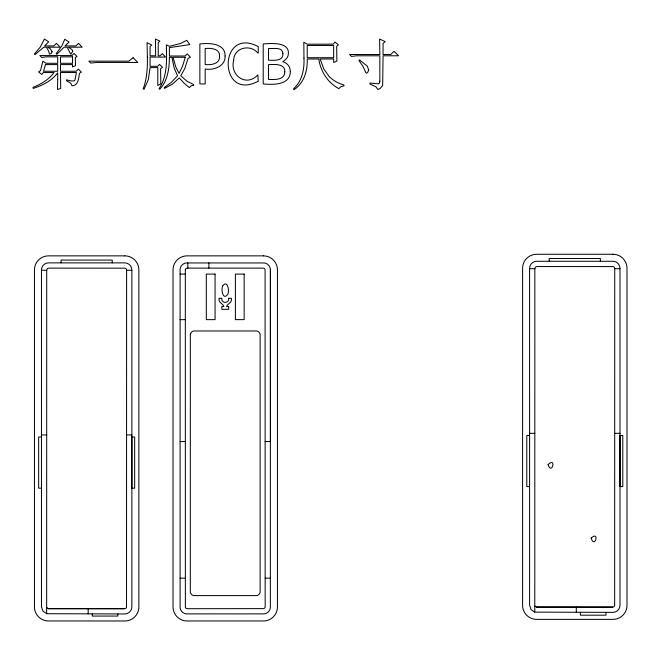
<?xml version="1.0" encoding="UTF-8"?>
<svg xmlns="http://www.w3.org/2000/svg" width="660" height="660" viewBox="0 0 660 660"><rect width="100%" height="100%" fill="white"/><g stroke="black" fill="none" stroke-linecap="round" stroke-linejoin="round"><path stroke-width="0.99" d="M270.427 270.113L270.352 607.868A6.996 6.996 0 0 1 264.33 613.882L186.12 613.882A6.996 6.996 0 0 1 180.106 607.868L180.106 268.966A6.996 6.996 0 0 1 186.12 262.944L264.33 262.944A6.996 6.996 0 0 1 270.352 268.966L270.427 441.548L265.171 441.548M46.662 613.709L42.925 611.209L41.464 606.721L41.464 270.113C41.283 266.195 44.789 262.697 48.7 262.87L124.624 262.87C128.535 262.697 132.041 266.195 131.86 270.113L131.86 606.721C132.041 610.632 128.535 614.138 124.624 613.957L46.662 613.709L46.72 270.278L47.248 268.661L48.873 268.125L125.078 268.166L126.225 268.826L126.605 270.278L126.522 607.398L125.713 608.446L124.451 608.702L48.246 608.66L46.877 607.612M534.79 612.117L531.053 609.617L529.592 605.129L529.592 268.521C529.411 264.611 532.917 261.104 536.827 261.277L612.752 261.277C616.671 261.104 620.169 264.611 619.996 268.521L619.996 605.129C620.169 609.048 616.671 612.546 612.752 612.373L534.79 612.117L534.847 268.694L535.384 267.069L537.001 266.541L613.206 266.582L614.353 267.242L614.74 268.694L614.65 605.806L613.849 606.854L612.579 607.109L536.374 607.068L535.004 606.02M529.592 268.694L534.847 268.694M614.74 268.694L619.996 268.694M41.464 270.278L46.72 270.278M126.605 270.278L131.86 270.278M180.031 274.082L185.287 274.082M180.031 319.638L185.287 319.638M529.592 433.323L534.847 433.323M614.74 433.323L619.996 433.323M41.464 434.915L46.72 434.915M126.605 434.915L131.86 434.915M529.592 435.427L526.787 435.427L526.787 486.585L529.592 486.585M41.464 437.019L38.659 437.019L38.659 488.177L41.464 488.177M180.031 441.548L185.287 441.548M180.031 578.185L185.287 578.185M265.171 578.185L270.427 578.185M536.374 607.076L612.579 607.109M48.246 608.66L124.451 608.702M605.979 612.373L605.979 615.178L580.396 615.178L580.396 612.373M600.369 261.286L600.369 258.481L549.211 258.481L549.211 261.286M576.312 607.109L576.312 612.364M208.882 262.87L208.882 268.125M187.861 262.87L187.861 268.125M117.843 613.965L117.843 616.069L92.268 616.069L92.268 613.965M112.241 262.878L112.241 260.073L61.083 260.073L61.083 262.878M88.184 608.702L88.184 613.957M131.86 437.019L131.86 488.177L134.665 488.177L134.665 437.019L131.86 437.019M619.996 435.427L619.996 486.585L622.792 486.585L622.792 435.427L619.996 435.427M147.378 57.288C147.543 67.947 146.949 78.779 143.187 88.861L144.053 89.298L148.343 79.571L150.067 67.6L157.798 67.6L157.798 85.429L160.801 83.927L160.586 68.673L162.525 67.386L159.514 64.375L157.583 66.313L150.067 66.313L150.067 57.074L165.528 57.074L162.31 53.641L160.157 55.787L158.227 55.787L158.227 42.685L159.943 41.176L155.43 39.031L155.653 55.787L150.067 55.787L150.067 46.547L151.783 45.045L147.056 42.685L147.378 57.288M57.7 79.629L57.486 89.512L60.712 88.432L60.497 72.542L76.387 72.542L74.993 79.951L74.291 80.866L70.991 80.941L66.511 79.843L66.511 80.701L70.694 83.176L72.097 85.858C78.466 85.371 78.763 78.202 79.398 73.4L81.328 72.113L78.325 69.102L76.172 71.255L60.497 71.255L60.497 64.589L72.526 64.589L72.526 66.957L75.529 65.67L75.314 57.502L77.03 56.43L74.027 53.427L71.882 55.572L39.872 55.572L41.803 57.502L45.886 56.859L57.7 56.859L57.7 63.302L46.101 63.302L42.883 61.157L40.516 70.603L38.585 71.899L41.803 74.473L43.312 72.542L54.054 72.542C48.823 79.604 41.06 84.191 33 87.359L33.214 88.432C42.479 85.363 51.843 80.891 57.7 72.757L57.7 79.629M169.397 57.288C169.298 68.475 167.739 80.8 159.728 89.298L159.085 88.646C167.714 75.867 166.642 59.507 166.386 44.831L169.397 46.332L180.617 43.436L186.796 40.318L189.799 44.616L169.397 47.627L169.397 56.001L185.072 56.001L187.225 53.856L190.443 57.288L188.083 58.36L184.75 68.624L180.782 75.76L186.904 81.188L193.669 84.571L193.669 85.429L191.301 85.75L189.37 87.574L184.272 83.441L179.273 77.913L172.458 84.084L164.456 88.432L164.241 87.574L171.328 82.368L177.556 75.76L174.124 67.922L171.971 57.288L169.397 57.288M303.963 58.121C304.458 69.234 302.173 81.147 293.494 88.861L293.923 89.727C304.161 83.044 307.667 70.636 307.238 59.004L318.838 59.004C320.447 71.321 327.805 82.715 338.819 88.646L340.75 86.773L343.975 85.858L343.975 85L339.834 83.589A32.67 32.67 0 0 1 329.257 76.626L323.911 69.209L320.133 59.004L333.663 59.004L333.663 62.444L336.88 61.157L336.666 46.332L338.39 44.831L334.95 42.042L333.234 44.187L307.238 44.187L303.806 42.256L303.963 58.121M233.665 60.307C229.622 75.405 246.386 87.425 257.837 74.877L258.241 81.213C218.089 102.523 218.27 25.542 258.241 46.604L258.241 53.023L257.812 53.023C250.371 43.758 233.788 47.627 233.665 60.307M185.328 269.659L185.369 607.398L186.169 608.446L187.44 608.702L263.868 608.619L264.916 607.819L265.171 606.548L265.089 269.437L264.28 268.389L263.018 268.125L187.44 268.125L185.988 268.513L185.328 269.659M225.109 56.001C225.456 66.33 213.848 70.521 205.186 69.019L205.186 83.927L199.873 83.927L199.873 43.948C208.972 42.966 225.299 42.966 225.109 56.001M284.798 71.866C284.873 80.182 274.312 79.712 268.521 79.39L268.521 64.622C274.18 64.457 285.31 63.269 284.798 71.866M290.326 71.651C290.21 85.305 272.679 84.859 263.208 83.927L263.208 43.948C271.582 43.378 291.192 41.497 288.073 55.638C287.331 58.393 284.873 60.217 282.835 61.718C287.331 62.832 290.441 67.048 290.326 71.651M228.69 298.287C229.581 303.748 220.91 303.748 221.801 298.287L219.071 298.287C217.816 302.701 223.393 303.732 223.888 306.512L221.801 306.512L221.801 309.309L228.69 309.309L228.69 306.512L226.603 306.512C227.089 303.732 232.666 302.701 231.421 298.287L228.69 298.287M190.327 334.224L190.327 592.366A4.571 4.571 0 0 0 193.561 595.601L256.897 595.601A4.571 4.571 0 0 0 260.123 592.366L260.123 334.224A4.571 4.571 0 0 0 256.897 330.99L193.561 330.99A4.571 4.571 0 0 0 190.327 334.224M222.692 285.953C220.902 289.072 222.841 301.125 227.766 294.319C229.556 291.192 227.617 279.147 222.692 285.953M548.081 464.524C551.661 475.942 556.883 456.431 548.081 464.524M591.178 538.106C594.751 549.524 599.981 530.013 591.178 538.106M219.574 56.133C220.019 63.938 211.068 65.282 205.186 64.482L205.186 48.51C210.738 47.932 219.986 48.535 219.574 56.133M282.917 53.716C283.346 61.446 273.562 60.299 268.521 60.192L268.521 48.485C273.149 48.947 282.744 46.522 282.917 53.716M379.846 81.13L379.492 83.094L378.444 83.82L369.963 83.069L369.963 84.142L375.812 86.666L377.908 89.512L380.086 88.506L382.66 85.602L383.064 55.787L398.533 55.787L394.02 51.274L390.794 54.499L383.064 54.499L383.064 43.329L385.209 41.613L379.624 39.031L379.846 54.499L349.552 54.499L351.491 56.43L356.647 55.787L379.846 55.787L379.846 81.13M72.74 51.274L70.801 54.285L67.155 47.198L64.144 47.198L56.843 54.285L56.199 53.641L61.999 45.688L64.787 39.245L69.085 42.042L65.002 45.903L75.958 45.903L78.54 43.329L82.186 47.198L68.442 47.198L71.99 49.665L72.74 51.274M52.115 51.703L51.257 53.534L49.483 54.12L48.469 50.737L46.316 47.198L43.742 47.198L34.931 54.714L34.502 53.856L40.301 47.083L44.385 39.031L48.683 41.828L44.599 45.903L53.831 45.903L56.413 43.329L60.068 47.198L47.602 47.198L50.317 48.782L52.115 51.703M368.676 69.96L367.702 72.435L366.523 73.186L365.879 72.757L363.091 66.635L359.007 60.514L359.436 59.87L367.274 66.099L368.676 69.96M45.457 64.589L43.527 71.255L57.7 71.255L57.7 64.589L45.457 64.589M185.287 57.288L182.556 66.148L179.058 73.4L175.733 66.792L173.044 57.288L185.287 57.288M133.097 57.717L128.799 61.157L88.844 61.157L90.783 63.088L96.583 62.444L137.825 62.444L133.097 57.717M333.663 45.474L307.238 45.474L307.238 57.717L333.663 57.717L333.663 45.474M72.526 56.859L60.497 56.859L60.497 63.302L72.526 63.302L72.526 56.859M612.983 254.273L536.596 254.273A14.017 14.017 0 0 0 522.588 268.29L522.588 605.36A14.017 14.017 0 0 0 536.596 619.377L612.983 619.377A14.017 14.017 0 0 0 627 605.36L627 268.29A14.017 14.017 0 0 0 612.983 254.273M124.855 255.865L48.469 255.865A14.017 14.017 0 0 0 34.452 269.882L34.452 606.952A14.017 14.017 0 0 0 48.469 620.969L124.855 620.969A14.017 14.017 0 0 0 138.872 606.952L138.872 269.882A14.017 14.017 0 0 0 124.855 255.865M263.423 255.865L187.036 255.865A14.017 14.017 0 0 0 173.019 269.882L173.019 606.952A14.017 14.017 0 0 0 187.036 620.969L263.423 620.969A14.017 14.017 0 0 0 277.439 606.952L277.439 269.882A14.017 14.017 0 0 0 263.423 255.865M215.069 274.082L206.308 274.082L206.308 319.638L215.069 319.638L215.069 274.082M244.15 274.082L235.389 274.082L235.389 319.638L244.15 319.638L244.15 274.082"/></g></svg>
